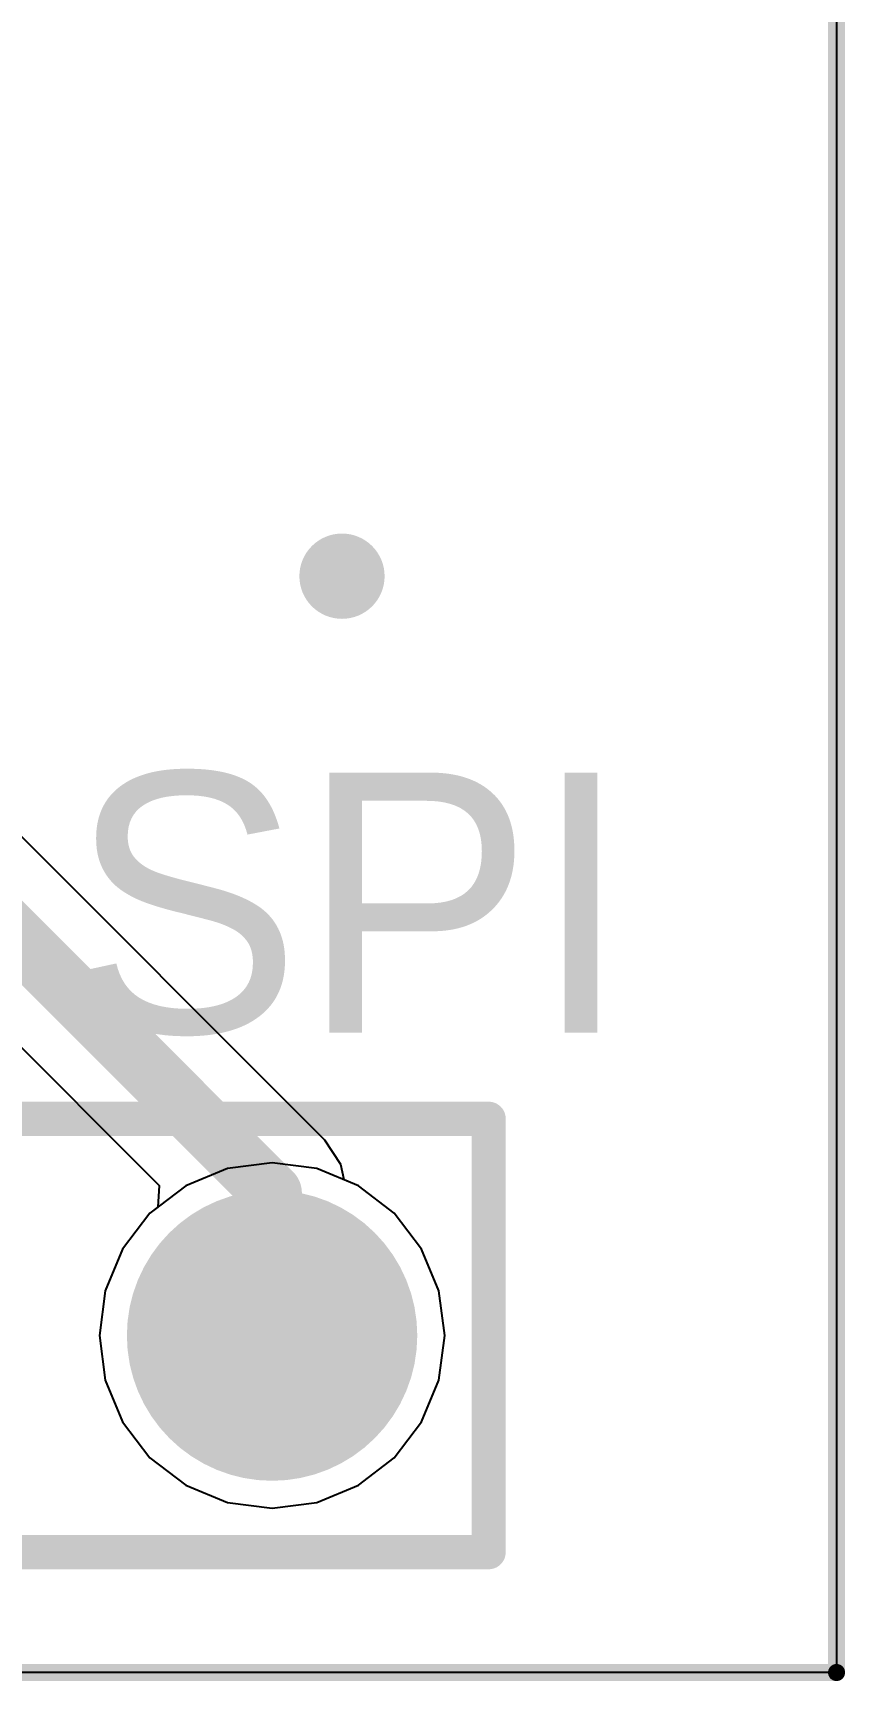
# Model space of a CAD drawing. Header units: millimetres. Extents: x 1 to 2.97, y 1.12 to 2.49.
# Drawn here: x 2.783 to 2.9705, y 1.123 to 1.5033 of the extents above; entities that cross this region are included whole.
import ezdxf

# ---------------------------------------------------------------- set-up
doc = ezdxf.new("R2010")
doc.units = ezdxf.units.MM
doc.header["$MEASUREMENT"] = 0
for name, color, linetype in [('BottomLayer', 5, 'Continuous'), ('BottomSolder', 6, 'Continuous'), ('Mechanical29', 56, 'Continuous'), ('MultiLayer', 9, 'Continuous'), ('PadHoleLayer', 156, 'Continuous'), ('TopLayer', 1, 'Continuous'), ('TopOverlay', 2, 'Continuous'), ('TopSolder', 216, 'Continuous'), ('ViaHoleLayer', 16, 'Continuous')]:
    doc.layers.add(name, color=color, linetype=linetype)

# ---------------------------------------------------------------- blocks, each defined once
blk = doc.blocks.new('CONN_HDR1X7_19')
at = {"layer": 'BottomLayer', "const_width": 0.02953}
blk.add_lwpolyline([(0.58524, 0, 1), (0.61476, 0, 1)], format="xyb", close=True, dxfattribs=at)
at = {"layer": 'BottomSolder', "const_width": 0.03353}
blk.add_lwpolyline([(0.58324, 0, 1), (0.61676, 0, 1)], format="xyb", close=True, dxfattribs=at)
at = {"layer": 'MultiLayer', "const_width": 0.02953}
blk.add_lwpolyline([(0.58524, 0, 1), (0.61476, 0, 1)], format="xyb", close=True, dxfattribs=at)
at = {"layer": 'PadHoleLayer', "const_width": 0.01772}
blk.add_lwpolyline([(0.59114, 0, 1), (0.60886, 0, 1)], format="xyb", close=True, dxfattribs=at)
at = {"layer": 'TopLayer', "const_width": 0.02953}
blk.add_lwpolyline([(0.58524, 0, 1), (0.61476, 0, 1)], format="xyb", close=True, dxfattribs=at)
at = {"layer": 'TopOverlay', "const_width": 0.00787}
for points in [[(-0.05, 0.05), (0.65, 0.05)], [(0.65, -0.05), (0.65, 0.05)], [(-0.05, -0.05), (0.65, -0.05)]]:
    blk.add_lwpolyline(points, dxfattribs=at)
at = {"layer": 'TopOverlay', "const_width": 0.00394}
for points in [[(0.64803, 0.05, 1), (0.65197, 0.05, 1)], [(0.64803, 0.05, 1), (0.65197, 0.05, 1)], [(0.64803, -0.05, 1), (0.65197, -0.05, 1)], [(0.64803, -0.05, 1), (0.65197, -0.05, 1)]]:
    blk.add_lwpolyline(points, format="xyb", close=True, dxfattribs=at)
at = {"layer": 'TopSolder', "const_width": 0.03353}
blk.add_lwpolyline([(0.58324, 0, 1), (0.61676, 0, 1)], format="xyb", close=True, dxfattribs=at)

msp = doc.modelspace()

# ---------------------------------------------------------------- linework, layer by layer
at = {"layer": 'BottomLayer'}
for p, q in [((2.9685, 2.01083), (2.9685, 1.125)), ((2.85037, 1.24781), (2.52651, 1.57167)), ((2.76003, 1.28944), (2.81214, 1.23733)), ((2.8541, 1.24222), (2.85037, 1.24781)), ((2.85481, 1.23866), (2.8541, 1.24222)), ((2.81214, 1.23733), (2.81181, 1.23234)), ((2.85812, 1.23728), (2.85481, 1.23866)), ((2.86638, 1.23095), (2.85812, 1.23728)), ((2.81181, 1.23234), (2.81, 1.23095)), ((2.81, 1.23095), (2.80366, 1.22269)), ((2.87272, 1.22269), (2.86638, 1.23095)), ((2.80366, 1.22269), (2.79968, 1.21307)), ((2.8767, 1.21307), (2.87272, 1.22269)), ((2.79968, 1.21307), (2.79832, 1.20276)), ((2.87806, 1.20276), (2.8767, 1.21307)), ((2.79832, 1.20276), (2.79968, 1.19244)), ((2.8767, 1.19244), (2.87806, 1.20276)), ((2.79968, 1.19244), (2.80366, 1.18282)), ((2.87272, 1.18282), (2.8767, 1.19244)), ((2.80366, 1.18282), (2.81, 1.17456)), ((2.86638, 1.17456), (2.87272, 1.18282)), ((2.81, 1.17456), (2.81825, 1.16823)), ((2.85812, 1.16823), (2.86638, 1.17456)), ((2.81825, 1.16823), (2.82787, 1.16425)), ((2.84851, 1.16425), (2.85812, 1.16823)), ((2.82787, 1.16425), (2.83819, 1.16289)), ((2.83819, 1.16289), (2.84851, 1.16425)), ((2.9685, 1.125), (2.19917, 1.125))]:
    msp.add_line(p, q, dxfattribs=at)
at = {"layer": 'BottomLayer', "const_width": 0.01378}
for points in [[(2.50929, 1.56453), (2.83819, 1.23563)], [(2.83819, 1.20276), (2.83819, 1.23563)]]:
    msp.add_lwpolyline(points, dxfattribs=at)
at = {"layer": 'BottomLayer'}
for points, const_width in [([(2.84941, 1.37795, 1), (2.85925, 1.37795, 1)], 0.00984), ([(2.83474, 1.23563, 1), (2.84163, 1.23563, 1)], 0.00689), ([(2.83474, 1.23563, 1), (2.84163, 1.23563, 1)], 0.00689), ([(2.83474, 1.20276, 1), (2.84163, 1.20276, 1)], 0.00689)]:
    msp.add_lwpolyline(points, format="xyb", close=True, dxfattribs=dict(at, const_width=const_width))
at = {"layer": 'Mechanical29', "const_width": 0.00394}
for points in [[(2.9685, 1.125), (2.9685, 2.46358)], [(1, 1.125), (2.9685, 1.125)], [(2.35, 1.125), (2.9685, 1.125)]]:
    msp.add_lwpolyline(points, dxfattribs=at)
at = {"layer": 'Mechanical29', "const_width": 0.00197}
msp.add_lwpolyline([(2.96752, 1.125, 1), (2.96949, 1.125, 1)], format="xyb", close=True, dxfattribs=at)
msp.add_lwpolyline([(2.96752, 1.125, 1), (2.96949, 1.125, 1)], format="xyb", close=True, dxfattribs=at)
msp.add_lwpolyline([(2.96752, 1.125, 1), (2.96949, 1.125, 1)], format="xyb", close=True, dxfattribs=at)
at = {"layer": 'MultiLayer', "const_width": 0.00984}
msp.add_lwpolyline([(2.84941, 1.37795, 1), (2.85925, 1.37795, 1)], format="xyb", close=True, dxfattribs=at)
at = {"layer": 'TopLayer'}
for p, q in [((2.9685, 2.01083), (2.9685, 1.125)), ((2.82787, 1.24127), (2.81825, 1.23728)), ((2.83819, 1.24262), (2.82787, 1.24127)), ((2.84851, 1.24127), (2.83819, 1.24262)), ((2.85812, 1.23728), (2.84851, 1.24127)), ((2.81825, 1.23728), (2.81, 1.23095)), ((2.86638, 1.23095), (2.85812, 1.23728)), ((2.81, 1.23095), (2.80366, 1.22269)), ((2.87272, 1.22269), (2.86638, 1.23095)), ((2.80366, 1.22269), (2.79968, 1.21307)), ((2.8767, 1.21307), (2.87272, 1.22269)), ((2.79968, 1.21307), (2.79832, 1.20276)), ((2.87806, 1.20276), (2.8767, 1.21307)), ((2.79832, 1.20276), (2.79968, 1.19244)), ((2.8767, 1.19244), (2.87806, 1.20276)), ((2.79968, 1.19244), (2.80366, 1.18282)), ((2.87272, 1.18282), (2.8767, 1.19244)), ((2.80366, 1.18282), (2.81, 1.17456)), ((2.86638, 1.17456), (2.87272, 1.18282)), ((2.81, 1.17456), (2.81825, 1.16823)), ((2.85812, 1.16823), (2.86638, 1.17456)), ((2.81825, 1.16823), (2.82787, 1.16425)), ((2.84851, 1.16425), (2.85812, 1.16823)), ((2.82787, 1.16425), (2.83819, 1.16289)), ((2.83819, 1.16289), (2.84851, 1.16425)), ((2.9685, 1.125), (2.19917, 1.125))]:
    msp.add_line(p, q, dxfattribs=at)
at = {"layer": 'TopLayer', "const_width": 0.00984}
msp.add_lwpolyline([(2.84941, 1.37795, 1), (2.85925, 1.37795, 1)], format="xyb", close=True, dxfattribs=at)
at = {"layer": 'ViaHoleLayer', "const_width": 0.00591}
msp.add_lwpolyline([(2.85138, 1.37795, 1), (2.85728, 1.37795, 1)], format="xyb", close=True, dxfattribs=at)

# ---------------------------------------------------------------- block references
at = {"rotation": 360}
msp.add_blockref('CONN_HDR1X7_19', (2.23819, 1.20276), dxfattribs=at)

# ---------------------------------------------------------------- texts
at = {"layer": 'TopOverlay'}
msp.add_text('SPI', height=0.06, dxfattribs=at).set_placement((2.79134, 1.27264))

doc.saveas('drawing.dxf')
